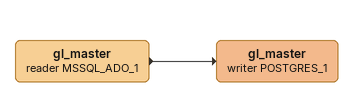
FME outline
gl_master (reader MSSQL_ADO_1)
    -> gl_master (writer POSTGRES_1)
gl_master (writer POSTGRES_1)
